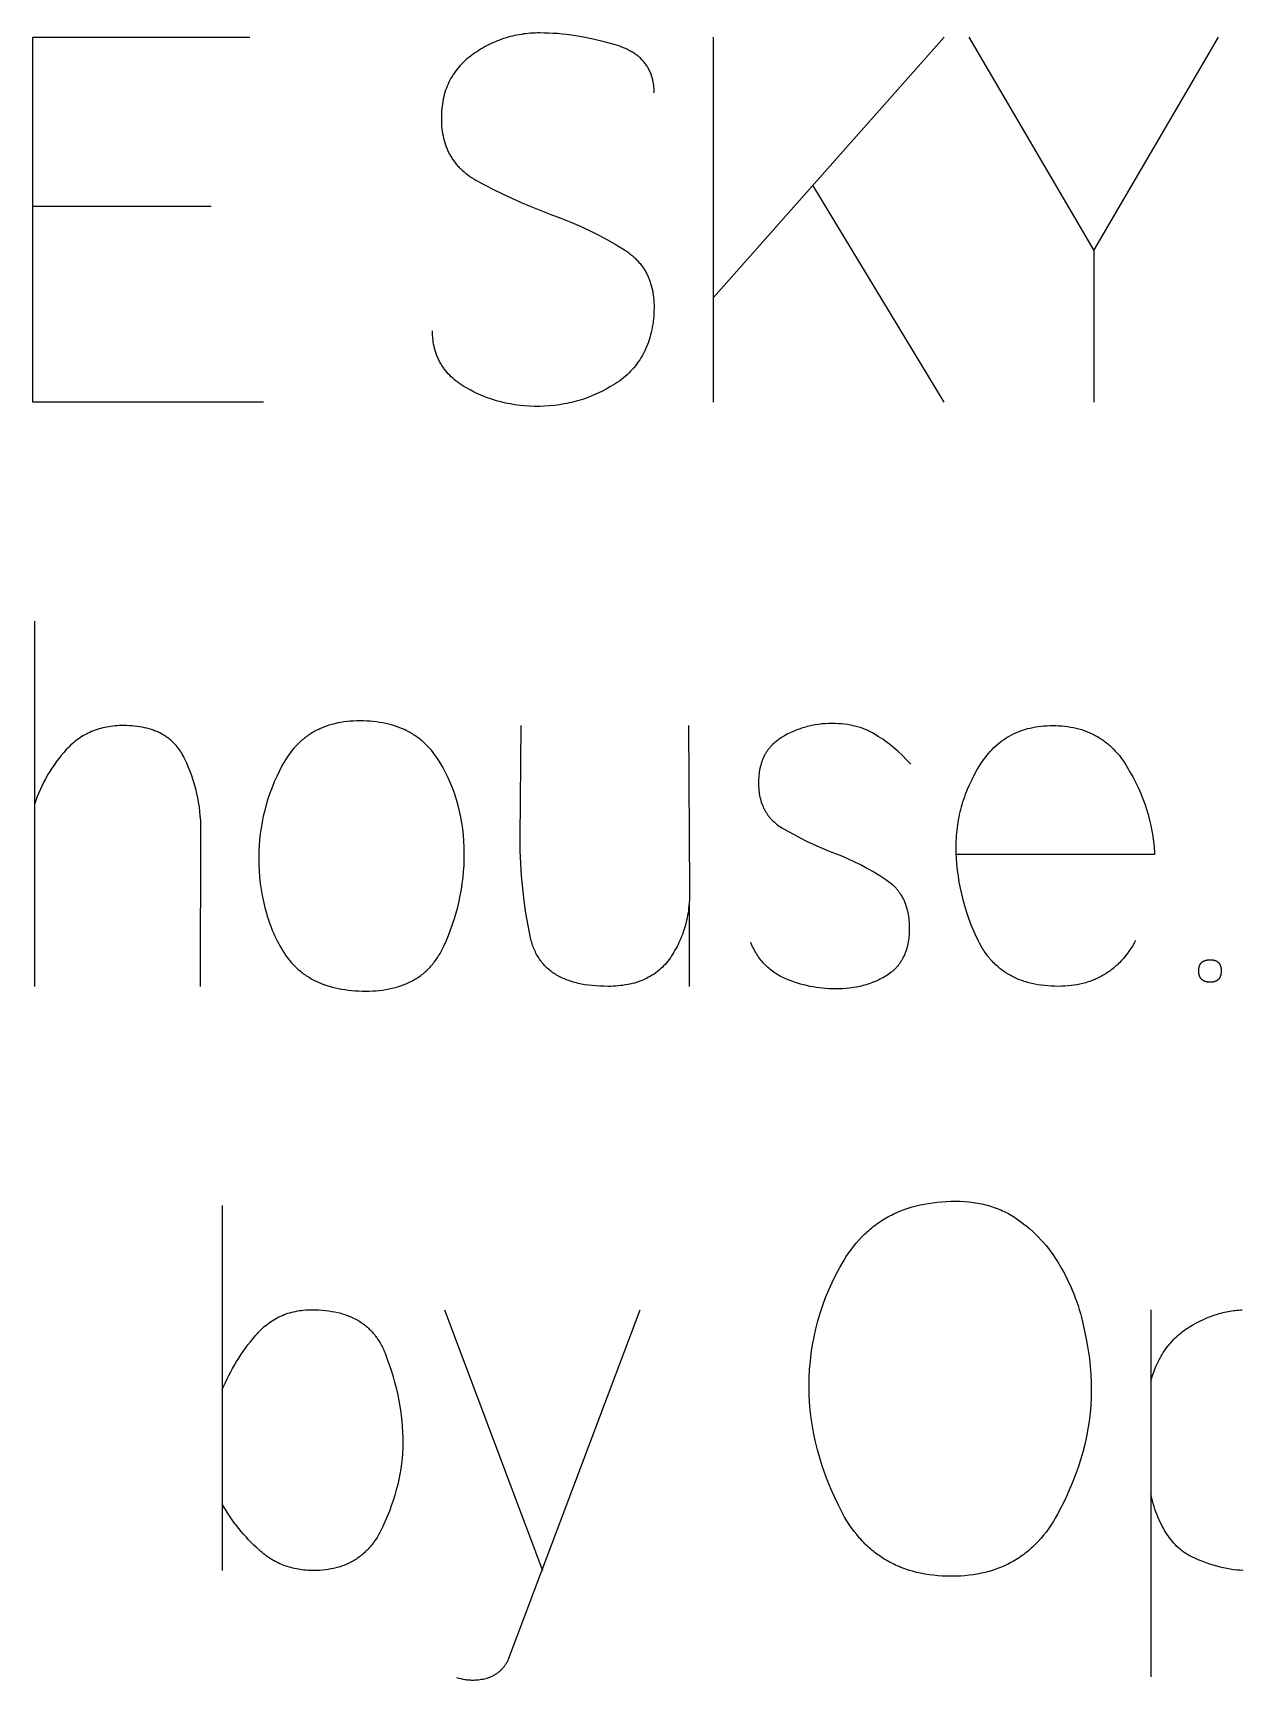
# Model space of a CAD drawing. Header units: millimetres. Extents: x -1220 to 1220, y -1930 to 4220.
# Drawn here: x -447.4 to -202.3, y 3886 to 4219.9 of the extents above; entities that cross this region are included whole.
import ezdxf

# ---------------------------------------------------------------- set-up
doc = ezdxf.new("R2010")
doc.units = ezdxf.units.MM
doc.layers.add('TC', color=220, linetype='CONTINUOUS', true_color=0xff00bb)

msp = doc.modelspace()

# ---------------------------------------------------------------- linework, layer by layer
at = {"layer": 'TC'}
for points in [[(-321.48, 4207.73), (-321.48, 4208.19), (-321.49, 4208.42), (-321.51, 4208.64), (-321.53, 4208.87), (-321.55, 4209.09), (-321.57, 4209.31), (-321.6, 4209.52), (-321.64, 4209.73), (-321.68, 4209.94), (-321.72, 4210.15), (-321.76, 4210.36), (-321.81, 4210.56), (-321.87, 4210.76), (-321.92, 4210.96), (-321.99, 4211.15), (-322.05, 4211.35), (-322.12, 4211.54), (-322.19, 4211.73), (-322.27, 4211.91), (-322.35, 4212.09), (-322.44, 4212.27), (-322.53, 4212.45), (-322.62, 4212.63), (-322.72, 4212.8), (-322.82, 4212.97), (-322.93, 4213.14), (-323.03, 4213.3), (-323.15, 4213.46), (-323.27, 4213.62), (-323.39, 4213.78), (-323.51, 4213.94), (-323.64, 4214.09), (-323.77, 4214.24), (-323.91, 4214.39), (-324.05, 4214.53), (-324.2, 4214.67), (-324.35, 4214.81), (-324.5, 4214.95), (-324.66, 4215.08), (-324.82, 4215.22), (-324.98, 4215.35), (-325.15, 4215.47), (-325.32, 4215.6), (-325.5, 4215.72), (-325.68, 4215.84), (-325.87, 4215.96), (-326.06, 4216.07), (-326.25, 4216.18), (-326.45, 4216.29), (-326.65, 4216.4), (-326.85, 4216.5), (-327.27, 4216.7), (-327.71, 4216.89), (-328.16, 4217.08), (-328.63, 4217.25), (-329.12, 4217.41), (-329.62, 4217.56), (-331.61, 4218.1), (-333.57, 4218.57), (-335.49, 4218.97), (-337.39, 4219.3), (-338.32, 4219.44), (-339.25, 4219.56), (-340.16, 4219.66), (-341.07, 4219.74), (-341.97, 4219.8), (-342.87, 4219.85), (-343.75, 4219.87), (-344.63, 4219.88), (-345.11, 4219.88), (-345.59, 4219.86), (-346.06, 4219.84), (-346.53, 4219.81), (-347, 4219.77), (-347.47, 4219.72), (-347.93, 4219.67), (-348.39, 4219.6), (-348.84, 4219.52), (-349.3, 4219.44), (-349.75, 4219.35), (-350.19, 4219.24), (-350.64, 4219.13), (-351.08, 4219.01), (-351.51, 4218.88), (-351.95, 4218.75), (-352.38, 4218.6), (-352.81, 4218.44), (-353.23, 4218.28), (-353.66, 4218.11), (-354.07, 4217.92), (-354.49, 4217.73), (-354.9, 4217.53), (-355.31, 4217.33), (-355.72, 4217.11), (-356.12, 4216.88), (-356.52, 4216.65), (-356.92, 4216.4), (-357.31, 4216.15), (-357.7, 4215.89), (-358.09, 4215.62), (-358.48, 4215.34), (-358.85, 4215.06), (-359.22, 4214.77), (-359.57, 4214.47), (-359.91, 4214.17), (-360.24, 4213.85), (-360.56, 4213.53), (-360.87, 4213.21), (-361.16, 4212.87), (-361.44, 4212.53), (-361.71, 4212.18), (-361.97, 4211.82), (-362.21, 4211.46), (-362.45, 4211.08), (-362.67, 4210.7), (-362.88, 4210.32), (-363.08, 4209.92), (-363.26, 4209.52), (-363.43, 4209.1), (-363.6, 4208.69), (-363.75, 4208.26), (-363.88, 4207.82), (-364.01, 4207.38), (-364.12, 4206.93), (-364.22, 4206.48), (-364.31, 4206.01), (-364.39, 4205.54), (-364.46, 4205.06), (-364.51, 4204.57), (-364.55, 4204.08), (-364.58, 4203.57), (-364.6, 4203.06), (-364.61, 4202.55), (-364.6, 4202.01), (-364.58, 4201.49), (-364.55, 4200.98), (-364.5, 4200.48), (-364.44, 4199.98), (-364.36, 4199.5), (-364.27, 4199.02), (-364.17, 4198.55), (-364.06, 4198.1), (-363.93, 4197.65), (-363.78, 4197.21), (-363.63, 4196.78), (-363.54, 4196.57), (-363.46, 4196.36), (-363.37, 4196.15), (-363.27, 4195.94), (-363.18, 4195.74), (-363.08, 4195.54), (-362.97, 4195.34), (-362.86, 4195.15), (-362.75, 4194.95), (-362.64, 4194.76), (-362.52, 4194.57), (-362.4, 4194.38), (-362.28, 4194.2), (-362.15, 4194.02), (-362.02, 4193.84), (-361.88, 4193.66), (-361.74, 4193.48), (-361.6, 4193.31), (-361.46, 4193.14), (-361.31, 4192.97), (-361.16, 4192.8), (-361, 4192.64), (-360.85, 4192.48), (-360.68, 4192.32), (-360.35, 4192.01), (-360, 4191.7), (-359.64, 4191.41), (-359.27, 4191.12), (-358.88, 4190.85), (-358.48, 4190.58), (-358.06, 4190.32), (-357.63, 4190.07), (-355.87, 4189.11), (-354.06, 4188.17), (-352.22, 4187.26), (-350.34, 4186.37), (-348.41, 4185.51), (-346.45, 4184.68), (-344.45, 4183.87), (-342.41, 4183.09), (-340.37, 4182.33), (-338.38, 4181.53), (-336.45, 4180.7), (-334.56, 4179.82), (-332.72, 4178.9), (-330.93, 4177.94), (-329.19, 4176.94), (-327.5, 4175.91), (-327.09, 4175.64), (-326.7, 4175.36), (-326.32, 4175.07), (-326.13, 4174.92), (-325.95, 4174.77), (-325.78, 4174.62), (-325.6, 4174.46), (-325.43, 4174.31), (-325.27, 4174.15), (-325.1, 4173.98), (-324.94, 4173.82), (-324.79, 4173.65), (-324.63, 4173.48), (-324.49, 4173.31), (-324.34, 4173.13), (-324.2, 4172.96), (-324.06, 4172.78), (-323.93, 4172.6), (-323.8, 4172.41), (-323.67, 4172.22), (-323.55, 4172.04), (-323.43, 4171.84), (-323.31, 4171.65), (-323.2, 4171.45), (-323.09, 4171.25), (-322.99, 4171.05), (-322.88, 4170.85), (-322.79, 4170.64), (-322.69, 4170.43), (-322.6, 4170.22), (-322.51, 4170.01), (-322.43, 4169.79), (-322.35, 4169.58), (-322.28, 4169.36), (-322.2, 4169.13), (-322.13, 4168.91), (-322.07, 4168.68), (-321.95, 4168.22), (-321.84, 4167.74), (-321.75, 4167.26), (-321.67, 4166.77), (-321.61, 4166.27), (-321.57, 4165.75), (-321.53, 4165.23), (-321.51, 4164.7), (-321.51, 4164.16), (-321.52, 4163.61), (-321.54, 4163.05), (-321.58, 4162.48), (-321.63, 4161.91), (-321.7, 4161.35), (-321.78, 4160.8), (-321.87, 4160.25), (-321.97, 4159.72), (-322.08, 4159.19), (-322.21, 4158.68), (-322.35, 4158.17), (-322.5, 4157.67), (-322.66, 4157.19), (-322.84, 4156.71), (-323.03, 4156.24), (-323.23, 4155.77), (-323.44, 4155.32), (-323.67, 4154.88), (-323.91, 4154.45), (-324.16, 4154.02), (-324.42, 4153.6), (-324.7, 4153.2), (-324.99, 4152.8), (-325.29, 4152.41), (-325.6, 4152.03), (-325.92, 4151.66), (-326.26, 4151.3), (-326.61, 4150.95), (-326.97, 4150.61), (-327.35, 4150.27), (-327.73, 4149.95), (-328.13, 4149.63), (-328.54, 4149.32), (-328.97, 4149.03), (-329.41, 4148.74), (-330.3, 4148.2), (-331.19, 4147.69), (-332.1, 4147.22), (-333.02, 4146.79), (-333.95, 4146.39), (-334.88, 4146.02), (-335.83, 4145.68), (-336.3, 4145.53), (-336.78, 4145.38), (-337.26, 4145.24), (-337.74, 4145.11), (-338.23, 4144.99), (-338.71, 4144.88), (-339.2, 4144.78), (-339.69, 4144.68), (-340.68, 4144.51), (-341.68, 4144.38), (-342.69, 4144.29), (-343.71, 4144.22), (-344.73, 4144.19), (-345.75, 4144.19), (-346.75, 4144.23), (-347.74, 4144.29), (-348.72, 4144.39), (-349.69, 4144.52), (-350.65, 4144.68), (-351.59, 4144.87), (-352.53, 4145.09), (-353.46, 4145.34), (-354.37, 4145.63), (-355.28, 4145.94), (-356.17, 4146.29), (-357.05, 4146.67), (-357.93, 4147.08), (-358.79, 4147.52), (-359.64, 4148), (-360.06, 4148.25), (-360.46, 4148.5), (-360.85, 4148.76), (-361.23, 4149.03), (-361.59, 4149.31), (-361.94, 4149.59), (-362.28, 4149.89), (-362.6, 4150.18), (-362.91, 4150.49), (-363.21, 4150.8), (-363.49, 4151.12), (-363.76, 4151.45), (-363.89, 4151.62), (-364.02, 4151.79), (-364.14, 4151.96), (-364.26, 4152.13), (-364.38, 4152.3), (-364.5, 4152.48), (-364.61, 4152.65), (-364.71, 4152.83), (-364.82, 4153.01), (-364.92, 4153.2), (-365.02, 4153.38), (-365.11, 4153.57), (-365.2, 4153.76), (-365.29, 4153.95), (-365.37, 4154.14), (-365.45, 4154.33), (-365.53, 4154.53), (-365.61, 4154.72), (-365.68, 4154.92), (-365.74, 4155.12), (-365.87, 4155.53), (-365.98, 4155.95), (-366.08, 4156.37), (-366.17, 4156.8), (-366.24, 4157.23), (-366.3, 4157.67), (-366.35, 4158.13), (-366.38, 4158.58), (-366.4, 4159.05), (-366.41, 4159.52)], [(-400.66, 4145.04), (-447.38, 4145.04), (-447.38, 4219.04), (-403.41, 4219.04)], [(-309.43, 4166.29), (-262.7, 4219.04)], [(-309.43, 4145.04), (-309.43, 4219.04)], [(-257.73, 4219.04), (-232.36, 4175.8), (-207.09, 4219.04)], [(-262.7, 4145.04), (-289.34, 4189.01)], [(-411.23, 4184.68), (-447.38, 4184.68)], [(-232.36, 4175.8), (-232.36, 4145.04)], [(-447.07, 4100.64), (-447.07, 4026.64)], [(-269.47, 4071.67), (-270.32, 4072.57), (-271.18, 4073.43), (-272.05, 4074.24), (-272.49, 4074.63), (-272.93, 4075), (-273.37, 4075.37), (-273.82, 4075.72), (-274.27, 4076.06), (-274.72, 4076.39), (-275.17, 4076.71), (-275.63, 4077.01), (-276.09, 4077.31), (-277, 4077.87), (-277.24, 4078.01), (-277.47, 4078.14), (-277.71, 4078.26), (-277.96, 4078.38), (-278.2, 4078.5), (-278.45, 4078.61), (-278.7, 4078.72), (-278.96, 4078.82), (-279.22, 4078.92), (-279.48, 4079.01), (-279.75, 4079.1), (-280.02, 4079.18), (-280.29, 4079.26), (-280.57, 4079.34), (-280.84, 4079.41), (-281.13, 4079.47), (-281.7, 4079.59), (-282.29, 4079.69), (-282.89, 4079.77), (-283.51, 4079.84), (-284.13, 4079.88), (-284.77, 4079.91), (-285.43, 4079.92), (-286.12, 4079.91), (-286.81, 4079.87), (-287.5, 4079.82), (-288.17, 4079.74), (-288.84, 4079.64), (-289.5, 4079.52), (-289.82, 4079.45), (-290.15, 4079.37), (-290.47, 4079.29), (-290.79, 4079.2), (-291.11, 4079.11), (-291.43, 4079.01), (-291.75, 4078.91), (-292.06, 4078.8), (-292.37, 4078.69), (-292.68, 4078.57), (-292.99, 4078.44), (-293.3, 4078.31), (-293.6, 4078.17), (-293.9, 4078.03), (-294.5, 4077.73), (-295.1, 4077.41), (-295.68, 4077.06), (-295.97, 4076.88), (-296.25, 4076.69), (-296.51, 4076.5), (-296.77, 4076.29), (-297.02, 4076.09), (-297.26, 4075.87), (-297.49, 4075.65), (-297.61, 4075.53), (-297.72, 4075.42), (-297.83, 4075.3), (-297.93, 4075.18), (-298.03, 4075.06), (-298.14, 4074.94), (-298.23, 4074.81), (-298.33, 4074.69), (-298.42, 4074.56), (-298.52, 4074.43), (-298.61, 4074.3), (-298.69, 4074.17), (-298.78, 4074.03), (-298.86, 4073.9), (-298.94, 4073.76), (-299.02, 4073.62), (-299.1, 4073.48), (-299.17, 4073.34), (-299.31, 4073.05), (-299.44, 4072.75), (-299.57, 4072.44), (-299.68, 4072.13), (-299.78, 4071.81), (-299.88, 4071.49), (-299.97, 4071.16), (-300.04, 4070.82), (-300.11, 4070.47), (-300.17, 4070.12), (-300.22, 4069.76), (-300.26, 4069.4), (-300.29, 4069.02), (-300.32, 4068.64), (-300.33, 4068.26), (-300.33, 4067.87), (-300.33, 4067.48), (-300.32, 4067.1), (-300.29, 4066.73), (-300.26, 4066.36), (-300.22, 4066), (-300.17, 4065.65), (-300.11, 4065.3), (-300.04, 4064.96), (-299.96, 4064.62), (-299.87, 4064.3), (-299.77, 4063.98), (-299.66, 4063.66), (-299.55, 4063.36), (-299.42, 4063.06), (-299.29, 4062.76), (-299.22, 4062.62), (-299.14, 4062.47), (-299.07, 4062.33), (-298.99, 4062.19), (-298.91, 4062.06), (-298.83, 4061.92), (-298.74, 4061.78), (-298.66, 4061.65), (-298.57, 4061.52), (-298.48, 4061.39), (-298.38, 4061.26), (-298.29, 4061.14), (-298.19, 4061.01), (-298.09, 4060.89), (-297.98, 4060.77), (-297.88, 4060.65), (-297.77, 4060.53), (-297.66, 4060.41), (-297.43, 4060.18), (-297.19, 4059.96), (-296.95, 4059.75), (-296.69, 4059.54), (-296.43, 4059.34), (-296.15, 4059.14), (-295.87, 4058.96), (-295.58, 4058.77), (-294.37, 4058.07), (-293.14, 4057.39), (-291.88, 4056.72), (-290.58, 4056.08), (-289.26, 4055.45), (-287.91, 4054.85), (-286.52, 4054.26), (-285.11, 4053.7), (-283.67, 4053.13), (-282.27, 4052.53), (-280.9, 4051.9), (-279.56, 4051.24), (-278.26, 4050.55), (-276.98, 4049.83), (-275.75, 4049.09), (-274.54, 4048.31), (-274.25, 4048.11), (-273.96, 4047.91), (-273.69, 4047.7), (-273.42, 4047.48), (-273.17, 4047.26), (-272.92, 4047.02), (-272.8, 4046.91), (-272.69, 4046.79), (-272.57, 4046.66), (-272.46, 4046.54), (-272.35, 4046.41), (-272.24, 4046.28), (-272.13, 4046.15), (-272.03, 4046.02), (-271.93, 4045.89), (-271.83, 4045.75), (-271.73, 4045.61), (-271.64, 4045.47), (-271.55, 4045.33), (-271.46, 4045.19), (-271.29, 4044.9), (-271.13, 4044.6), (-270.97, 4044.29), (-270.83, 4043.98), (-270.69, 4043.66), (-270.57, 4043.33), (-270.45, 4042.99), (-270.34, 4042.65), (-270.25, 4042.29), (-270.16, 4041.94), (-270.08, 4041.57), (-270.01, 4041.2), (-269.95, 4040.81), (-269.9, 4040.43), (-269.86, 4040.03), (-269.82, 4039.63), (-269.8, 4039.22), (-269.79, 4038.8), (-269.78, 4038.37), (-269.79, 4037.96), (-269.8, 4037.55), (-269.82, 4037.16), (-269.85, 4036.77), (-269.89, 4036.38), (-269.94, 4036.01), (-270, 4035.64), (-270.07, 4035.28), (-270.14, 4034.93), (-270.23, 4034.58), (-270.32, 4034.24), (-270.42, 4033.91), (-270.53, 4033.59), (-270.65, 4033.27), (-270.78, 4032.96), (-270.92, 4032.66), (-271.07, 4032.37), (-271.22, 4032.08), (-271.3, 4031.94), (-271.39, 4031.8), (-271.47, 4031.67), (-271.56, 4031.53), (-271.65, 4031.4), (-271.74, 4031.27), (-271.83, 4031.14), (-271.93, 4031.01), (-272.03, 4030.89), (-272.13, 4030.76), (-272.23, 4030.64), (-272.34, 4030.52), (-272.45, 4030.4), (-272.56, 4030.29), (-272.67, 4030.17), (-272.78, 4030.06), (-272.9, 4029.95), (-273.02, 4029.84), (-273.14, 4029.73), (-273.26, 4029.63), (-273.39, 4029.53), (-273.52, 4029.43), (-273.78, 4029.23), (-274.05, 4029.04), (-274.33, 4028.86), (-274.61, 4028.69), (-274.89, 4028.52), (-275.17, 4028.37), (-275.46, 4028.21), (-275.75, 4028.07), (-276.05, 4027.92), (-276.35, 4027.79), (-276.65, 4027.65), (-276.95, 4027.53), (-277.26, 4027.41), (-277.57, 4027.29), (-277.88, 4027.18), (-278.2, 4027.08), (-278.52, 4026.98), (-278.84, 4026.88), (-279.16, 4026.8), (-279.49, 4026.71), (-279.82, 4026.63), (-280.5, 4026.49), (-281.18, 4026.38), (-281.88, 4026.28), (-282.59, 4026.21), (-283.31, 4026.15), (-284.05, 4026.12), (-284.79, 4026.11), (-285.44, 4026.12), (-286.09, 4026.14), (-286.73, 4026.18), (-287.37, 4026.24), (-288.01, 4026.31), (-288.65, 4026.41), (-289.29, 4026.51), (-289.92, 4026.64), (-290.55, 4026.78), (-291.19, 4026.93), (-291.82, 4027.11), (-292.44, 4027.3), (-293.07, 4027.5), (-293.7, 4027.73), (-294.32, 4027.97), (-294.94, 4028.22), (-295.25, 4028.36), (-295.55, 4028.51), (-295.85, 4028.66), (-296.14, 4028.82), (-296.42, 4028.99), (-296.7, 4029.16), (-296.97, 4029.34), (-297.24, 4029.52), (-297.5, 4029.71), (-297.76, 4029.9), (-298.01, 4030.1), (-298.25, 4030.3), (-298.49, 4030.51), (-298.72, 4030.73), (-298.95, 4030.95), (-299.17, 4031.18), (-299.39, 4031.42), (-299.6, 4031.66), (-299.8, 4031.9), (-300, 4032.15), (-300.19, 4032.41), (-300.38, 4032.67), (-300.56, 4032.94), (-300.73, 4033.22), (-300.9, 4033.5), (-301.06, 4033.78), (-301.22, 4034.08), (-301.37, 4034.37), (-301.52, 4034.68), (-301.66, 4034.99), (-301.79, 4035.3), (-301.92, 4035.62)], [(-413.45, 4026.64), (-413.34, 4058.35), (-413.36, 4059.3), (-413.39, 4060.24), (-413.46, 4061.18), (-413.55, 4062.1), (-413.66, 4063.03), (-413.8, 4063.94), (-413.97, 4064.85), (-414.16, 4065.75), (-414.38, 4066.65), (-414.62, 4067.54), (-414.89, 4068.42), (-415.19, 4069.29), (-415.51, 4070.16), (-415.85, 4071.02), (-416.22, 4071.88), (-416.72, 4072.94), (-416.82, 4073.14), (-416.93, 4073.35), (-417.04, 4073.55), (-417.15, 4073.74), (-417.27, 4073.94), (-417.39, 4074.13), (-417.51, 4074.31), (-417.63, 4074.5), (-417.76, 4074.68), (-417.89, 4074.85), (-418.02, 4075.03), (-418.16, 4075.2), (-418.3, 4075.36), (-418.44, 4075.53), (-418.58, 4075.69), (-418.73, 4075.85), (-418.88, 4076), (-419.03, 4076.15), (-419.19, 4076.3), (-419.35, 4076.44), (-419.51, 4076.58), (-419.68, 4076.72), (-419.85, 4076.85), (-420.02, 4076.98), (-420.19, 4077.11), (-420.37, 4077.23), (-420.55, 4077.35), (-420.73, 4077.47), (-420.92, 4077.58), (-421.11, 4077.7), (-421.3, 4077.8), (-421.49, 4077.91), (-421.69, 4078.01), (-421.89, 4078.1), (-422.09, 4078.2), (-422.3, 4078.29), (-422.51, 4078.38), (-422.72, 4078.46), (-422.94, 4078.54), (-423.16, 4078.62), (-423.38, 4078.69), (-423.83, 4078.83), (-424.29, 4078.96), (-424.77, 4079.07), (-425.25, 4079.17), (-425.75, 4079.26), (-426.26, 4079.33), (-426.78, 4079.39), (-427.32, 4079.43), (-427.86, 4079.47), (-428.42, 4079.49), (-428.99, 4079.49), (-429.43, 4079.49), (-429.88, 4079.48), (-430.31, 4079.45), (-430.74, 4079.42), (-431.17, 4079.38), (-431.59, 4079.32), (-432, 4079.26), (-432.41, 4079.19), (-432.81, 4079.11), (-433.21, 4079.02), (-433.61, 4078.92), (-433.99, 4078.81), (-434.38, 4078.69), (-434.75, 4078.56), (-435.12, 4078.43), (-435.49, 4078.28), (-435.85, 4078.12), (-436.21, 4077.96), (-436.56, 4077.78), (-436.9, 4077.59), (-437.24, 4077.4), (-437.57, 4077.2), (-437.9, 4076.98), (-438.22, 4076.76), (-438.54, 4076.53), (-438.86, 4076.28), (-439.16, 4076.03), (-439.46, 4075.77), (-439.76, 4075.5), (-440.05, 4075.22), (-440.34, 4074.93), (-440.62, 4074.63), (-441.15, 4074.03), (-441.67, 4073.42), (-442.16, 4072.79), (-442.65, 4072.15), (-443.11, 4071.5), (-443.56, 4070.84), (-443.98, 4070.17), (-444.4, 4069.48), (-444.79, 4068.78), (-445.17, 4068.07), (-445.53, 4067.34), (-445.87, 4066.6), (-446.19, 4065.85), (-446.5, 4065.09), (-446.79, 4064.32), (-447.07, 4063.53)], [(-314.5, 4079.49), (-314.29, 4046.3), (-314.29, 4045.32), (-314.33, 4044.35), (-314.39, 4043.4), (-314.44, 4042.93), (-314.49, 4042.46), (-314.55, 4042), (-314.62, 4041.54), (-314.7, 4041.09), (-314.79, 4040.64), (-314.88, 4040.19), (-314.98, 4039.75), (-315.09, 4039.31), (-315.21, 4038.87), (-315.34, 4038.44), (-315.47, 4038.02), (-315.62, 4037.59), (-315.77, 4037.17), (-315.92, 4036.76), (-316.09, 4036.35), (-316.27, 4035.94), (-316.45, 4035.54), (-316.64, 4035.14), (-316.84, 4034.74), (-317.04, 4034.35), (-317.26, 4033.96), (-317.48, 4033.58), (-317.71, 4033.2), (-317.95, 4032.82), (-318.2, 4032.45), (-318.46, 4032.09), (-318.72, 4031.75), (-318.99, 4031.41), (-319.28, 4031.09), (-319.57, 4030.78), (-319.87, 4030.48), (-320.18, 4030.19), (-320.5, 4029.91), (-320.83, 4029.64), (-321.16, 4029.39), (-321.51, 4029.14), (-321.87, 4028.91), (-322.23, 4028.69), (-322.6, 4028.48), (-322.99, 4028.28), (-323.38, 4028.09), (-323.78, 4027.91), (-324.19, 4027.75), (-324.61, 4027.6), (-325.04, 4027.45), (-325.48, 4027.32), (-325.92, 4027.2), (-326.38, 4027.1), (-326.84, 4027), (-327.32, 4026.92), (-327.8, 4026.84), (-328.29, 4026.78), (-328.79, 4026.73), (-329.3, 4026.69), (-329.82, 4026.66), (-330.35, 4026.64), (-330.89, 4026.64), (-331.71, 4026.65), (-332.52, 4026.68), (-333.3, 4026.72), (-334.07, 4026.79), (-334.81, 4026.88), (-335.53, 4026.98), (-336.22, 4027.11), (-336.9, 4027.25), (-337.23, 4027.33), (-337.55, 4027.41), (-337.87, 4027.5), (-338.18, 4027.6), (-338.49, 4027.7), (-338.79, 4027.8), (-339.09, 4027.91), (-339.38, 4028.02), (-339.66, 4028.14), (-339.94, 4028.26), (-340.22, 4028.39), (-340.49, 4028.52), (-340.75, 4028.66), (-341.01, 4028.8), (-341.26, 4028.94), (-341.51, 4029.09), (-341.75, 4029.25), (-341.99, 4029.41), (-342.22, 4029.58), (-342.44, 4029.75), (-342.66, 4029.92), (-342.88, 4030.1), (-343.09, 4030.29), (-343.29, 4030.48), (-343.49, 4030.67), (-343.68, 4030.87), (-343.87, 4031.08), (-344.05, 4031.28), (-344.23, 4031.5), (-344.4, 4031.72), (-344.56, 4031.94), (-344.72, 4032.17), (-344.87, 4032.4), (-345.02, 4032.64), (-345.17, 4032.88), (-345.3, 4033.13), (-345.44, 4033.38), (-345.56, 4033.64), (-345.69, 4033.9), (-345.8, 4034.16), (-345.91, 4034.44), (-346.02, 4034.71), (-346.12, 4034.99), (-346.21, 4035.28), (-346.3, 4035.57), (-346.38, 4035.86), (-346.46, 4036.16), (-346.53, 4036.47), (-347.03, 4038.96), (-347.46, 4041.46), (-347.82, 4043.97), (-348.12, 4046.48), (-348.35, 4049.01), (-348.51, 4051.55), (-348.61, 4054.1), (-348.65, 4056.66), (-348.43, 4079.49)], [(-223.9, 4035.94), (-224.22, 4035.37), (-224.56, 4034.81), (-224.9, 4034.28), (-225.26, 4033.76), (-225.62, 4033.26), (-226, 4032.78), (-226.39, 4032.31), (-226.78, 4031.87), (-227.19, 4031.44), (-227.4, 4031.24), (-227.61, 4031.03), (-227.82, 4030.84), (-228.04, 4030.64), (-228.26, 4030.45), (-228.48, 4030.27), (-228.71, 4030.09), (-228.93, 4029.92), (-229.16, 4029.75), (-229.39, 4029.58), (-229.63, 4029.42), (-229.87, 4029.26), (-230.11, 4029.11), (-230.35, 4028.96), (-230.6, 4028.82), (-230.85, 4028.68), (-231.1, 4028.55), (-231.35, 4028.42), (-231.61, 4028.29), (-231.87, 4028.17), (-232.13, 4028.06), (-232.39, 4027.95), (-232.66, 4027.84), (-232.93, 4027.74), (-233.2, 4027.64), (-233.48, 4027.55), (-233.76, 4027.46), (-234.04, 4027.37), (-234.61, 4027.22), (-235.19, 4027.08), (-235.78, 4026.96), (-236.38, 4026.86), (-236.99, 4026.78), (-237.61, 4026.72), (-238.25, 4026.67), (-238.89, 4026.65), (-239.55, 4026.64), (-240.27, 4026.65), (-240.99, 4026.67), (-241.69, 4026.72), (-242.37, 4026.78), (-243.04, 4026.86), (-243.7, 4026.96), (-244.34, 4027.08), (-244.97, 4027.22), (-245.58, 4027.37), (-246.18, 4027.55), (-246.47, 4027.64), (-246.77, 4027.74), (-247.05, 4027.84), (-247.34, 4027.95), (-247.62, 4028.06), (-247.9, 4028.17), (-248.17, 4028.29), (-248.44, 4028.42), (-248.71, 4028.55), (-248.97, 4028.68), (-249.23, 4028.82), (-249.49, 4028.96), (-249.74, 4029.11), (-249.99, 4029.26), (-250.23, 4029.42), (-250.47, 4029.58), (-250.71, 4029.75), (-250.95, 4029.92), (-251.18, 4030.09), (-251.41, 4030.27), (-251.63, 4030.45), (-251.85, 4030.64), (-252.07, 4030.84), (-252.29, 4031.03), (-252.5, 4031.24), (-252.7, 4031.44), (-252.91, 4031.65), (-253.11, 4031.87), (-253.3, 4032.09), (-253.5, 4032.31), (-253.68, 4032.54), (-253.87, 4032.78), (-254.05, 4033.02), (-254.23, 4033.26), (-254.41, 4033.51), (-254.58, 4033.76), (-254.75, 4034.02), (-254.91, 4034.28), (-255.23, 4034.81), (-255.54, 4035.37), (-255.83, 4035.94), (-256.37, 4037.1), (-256.87, 4038.27), (-257.34, 4039.45), (-257.77, 4040.62), (-258.17, 4041.81), (-258.53, 4042.99), (-258.86, 4044.18), (-259.16, 4045.37), (-259.42, 4046.57), (-259.64, 4047.77), (-259.83, 4048.98), (-259.99, 4050.19), (-260.11, 4051.41), (-260.2, 4052.62), (-260.25, 4053.85), (-260.27, 4055.07), (-260.26, 4055.62), (-260.25, 4056.15), (-260.23, 4056.69), (-260.19, 4057.23), (-260.15, 4057.76), (-260.1, 4058.3), (-260.04, 4058.83), (-259.96, 4059.36), (-259.88, 4059.88), (-259.79, 4060.41), (-259.69, 4060.93), (-259.58, 4061.46), (-259.47, 4061.98), (-259.34, 4062.5), (-259.2, 4063.02), (-259.05, 4063.53), (-258.9, 4064.05), (-258.73, 4064.56), (-258.55, 4065.07), (-258.37, 4065.58), (-257.97, 4066.59), (-257.53, 4067.6), (-257.06, 4068.6), (-256.55, 4069.6), (-255.99, 4070.58), (-255.41, 4071.57), (-255.09, 4072.05), (-254.77, 4072.53), (-254.43, 4072.98), (-254.09, 4073.42), (-253.74, 4073.85), (-253.37, 4074.26), (-253, 4074.65), (-252.62, 4075.03), (-252.23, 4075.4), (-251.84, 4075.75), (-251.43, 4076.08), (-251.01, 4076.4), (-250.58, 4076.7), (-250.15, 4076.99), (-249.7, 4077.26), (-249.25, 4077.51), (-248.78, 4077.75), (-248.31, 4077.98), (-247.83, 4078.19), (-247.34, 4078.38), (-246.84, 4078.56), (-246.33, 4078.72), (-245.81, 4078.87), (-245.28, 4079), (-244.74, 4079.11), (-244.19, 4079.22), (-243.63, 4079.3), (-243.07, 4079.37), (-242.49, 4079.42), (-241.91, 4079.46), (-241.31, 4079.49), (-240.71, 4079.49), (-240.08, 4079.49), (-239.46, 4079.46), (-238.85, 4079.42), (-238.25, 4079.36), (-237.67, 4079.29), (-237.09, 4079.2), (-236.52, 4079.09), (-235.96, 4078.97), (-235.41, 4078.83), (-234.87, 4078.67), (-234.35, 4078.49), (-233.83, 4078.3), (-233.32, 4078.1), (-233.07, 4077.99), (-232.82, 4077.88), (-232.58, 4077.76), (-232.33, 4077.64), (-232.09, 4077.51), (-231.86, 4077.38), (-231.62, 4077.25), (-231.39, 4077.11), (-231.16, 4076.96), (-230.93, 4076.82), (-230.71, 4076.67), (-230.49, 4076.51), (-230.27, 4076.35), (-230.05, 4076.19), (-229.83, 4076.02), (-229.62, 4075.85), (-229.41, 4075.68), (-229.21, 4075.5), (-228.8, 4075.13), (-228.4, 4074.74), (-228.02, 4074.33), (-227.64, 4073.91), (-227.27, 4073.47), (-226.92, 4073.02), (-226.57, 4072.55), (-226.24, 4072.06), (-225.91, 4071.56), (-225.59, 4071.04), (-224.98, 4069.99), (-224.4, 4068.94), (-223.85, 4067.88), (-223.35, 4066.82), (-222.88, 4065.76), (-222.44, 4064.68), (-222.04, 4063.61), (-221.68, 4062.53), (-221.36, 4061.44), (-221.07, 4060.35), (-220.82, 4059.25), (-220.6, 4058.15), (-220.42, 4057.05), (-220.28, 4055.94), (-220.17, 4054.82), (-220.1, 4053.7), (-220.1, 4053.38), (-260.37, 4053.38)], [(-314.39, 4043.66), (-314.39, 4026.64)], [(-409.01, 3982.24), (-409.01, 3908.24)], [(-409.01, 3944.92), (-408.7, 3945.64), (-408.37, 3946.36), (-408.03, 3947.08), (-407.67, 3947.79), (-407.3, 3948.49), (-406.92, 3949.19), (-406.52, 3949.89), (-406.1, 3950.58), (-405.67, 3951.26), (-405.23, 3951.94), (-404.77, 3952.61), (-404.29, 3953.28), (-403.8, 3953.95), (-403.3, 3954.61), (-402.78, 3955.26), (-402.24, 3955.91), (-401.96, 3956.23), (-401.68, 3956.54), (-401.39, 3956.84), (-401.09, 3957.13), (-400.79, 3957.41), (-400.49, 3957.67), (-400.18, 3957.93), (-399.86, 3958.18), (-399.54, 3958.42), (-399.22, 3958.65), (-398.89, 3958.86), (-398.56, 3959.07), (-398.22, 3959.27), (-397.87, 3959.46), (-397.52, 3959.63), (-397.17, 3959.8), (-396.81, 3959.96), (-396.44, 3960.1), (-396.08, 3960.24), (-395.7, 3960.37), (-395.32, 3960.48), (-394.94, 3960.59), (-394.55, 3960.68), (-394.16, 3960.77), (-393.76, 3960.85), (-393.35, 3960.91), (-392.94, 3960.97), (-392.53, 3961.01), (-392.11, 3961.05), (-391.69, 3961.07), (-391.26, 3961.09), (-390.83, 3961.09), (-390.11, 3961.09), (-389.42, 3961.06), (-388.74, 3961.01), (-388.07, 3960.95), (-387.42, 3960.87), (-386.79, 3960.77), (-386.17, 3960.66), (-385.57, 3960.53), (-385.28, 3960.45), (-384.99, 3960.37), (-384.7, 3960.29), (-384.42, 3960.21), (-384.14, 3960.12), (-383.87, 3960.02), (-383.59, 3959.92), (-383.33, 3959.82), (-383.07, 3959.71), (-382.81, 3959.59), (-382.55, 3959.48), (-382.3, 3959.35), (-382.05, 3959.23), (-381.81, 3959.1), (-381.57, 3958.96), (-381.34, 3958.82), (-381.11, 3958.68), (-380.88, 3958.53), (-380.66, 3958.38), (-380.44, 3958.22), (-380.22, 3958.06), (-380.01, 3957.89), (-379.8, 3957.72), (-379.6, 3957.54), (-379.4, 3957.36), (-379.21, 3957.18), (-379.02, 3956.99), (-378.83, 3956.8), (-378.65, 3956.6), (-378.47, 3956.4), (-378.29, 3956.19), (-378.12, 3955.98), (-377.95, 3955.76), (-377.79, 3955.55), (-377.63, 3955.32), (-377.47, 3955.09), (-377.32, 3954.86), (-377.18, 3954.62), (-377.03, 3954.38), (-376.89, 3954.13), (-376.76, 3953.88), (-376.63, 3953.63), (-376.5, 3953.37), (-376.37, 3953.1), (-376.25, 3952.84), (-376.14, 3952.56), (-376.03, 3952.28), (-375.5, 3950.88), (-375.1, 3949.76), (-374.73, 3948.63), (-374.39, 3947.51), (-374.08, 3946.39), (-373.79, 3945.26), (-373.53, 3944.14), (-373.3, 3943.02), (-373.1, 3941.89), (-372.92, 3940.77), (-372.77, 3939.65), (-372.65, 3938.52), (-372.55, 3937.4), (-372.49, 3936.28), (-372.44, 3935.15), (-372.43, 3934.03), (-372.45, 3933), (-372.5, 3931.96), (-372.58, 3930.92), (-372.69, 3929.88), (-372.83, 3928.83), (-373.01, 3927.77), (-373.22, 3926.72), (-373.46, 3925.65), (-373.74, 3924.59), (-374.04, 3923.52), (-374.38, 3922.44), (-374.75, 3921.37), (-375.15, 3920.28), (-375.59, 3919.2), (-376.05, 3918.11), (-376.55, 3917.01), (-376.81, 3916.47), (-377.08, 3915.95), (-377.36, 3915.44), (-377.65, 3914.95), (-377.95, 3914.48), (-378.27, 3914.03), (-378.43, 3913.81), (-378.59, 3913.59), (-378.76, 3913.38), (-378.93, 3913.17), (-379.11, 3912.97), (-379.28, 3912.77), (-379.46, 3912.57), (-379.64, 3912.38), (-379.83, 3912.2), (-380.02, 3912.02), (-380.21, 3911.84), (-380.4, 3911.66), (-380.6, 3911.5), (-380.79, 3911.33), (-381, 3911.17), (-381.2, 3911.01), (-381.41, 3910.86), (-381.62, 3910.71), (-381.83, 3910.57), (-382.05, 3910.43), (-382.27, 3910.3), (-382.49, 3910.16), (-382.72, 3910.04), (-382.95, 3909.92), (-383.18, 3909.8), (-383.41, 3909.69), (-383.65, 3909.58), (-383.89, 3909.47), (-384.13, 3909.37), (-384.38, 3909.27), (-384.62, 3909.18), (-384.88, 3909.09), (-385.13, 3909.01), (-385.39, 3908.93), (-385.65, 3908.86), (-385.91, 3908.79), (-386.18, 3908.72), (-386.44, 3908.66), (-386.99, 3908.55), (-387.55, 3908.45), (-388.12, 3908.37), (-388.7, 3908.31), (-389.29, 3908.27), (-389.89, 3908.25), (-390.51, 3908.24), (-390.91, 3908.24), (-391.31, 3908.25), (-391.7, 3908.27), (-392.09, 3908.3), (-392.48, 3908.34), (-392.86, 3908.38), (-393.24, 3908.43), (-393.61, 3908.49), (-393.98, 3908.56), (-394.35, 3908.64), (-394.72, 3908.72), (-395.08, 3908.82), (-395.43, 3908.92), (-395.79, 3909.03), (-396.14, 3909.14), (-396.48, 3909.27), (-396.82, 3909.4), (-397.16, 3909.54), (-397.5, 3909.69), (-397.83, 3909.85), (-398.15, 3910.01), (-398.48, 3910.19), (-398.79, 3910.37), (-399.11, 3910.56), (-399.42, 3910.75), (-399.73, 3910.96), (-400.04, 3911.17), (-400.34, 3911.39), (-400.63, 3911.62), (-400.93, 3911.86), (-401.22, 3912.11), (-401.5, 3912.36), (-402.06, 3912.88), (-402.61, 3913.41), (-403.15, 3913.94), (-403.68, 3914.49), (-404.19, 3915.04), (-404.69, 3915.6), (-405.18, 3916.17), (-405.65, 3916.75), (-406.11, 3917.33), (-406.57, 3917.93), (-407, 3918.53), (-407.43, 3919.14), (-407.84, 3919.76), (-408.24, 3920.38), (-408.63, 3921.02), (-409.01, 3921.66)], [(-363.97, 3961.09), (-344.1, 3908.24)], [(-361.54, 3886.57), (-361.1, 3886.44), (-360.67, 3886.33), (-360.25, 3886.24), (-359.85, 3886.17), (-359.65, 3886.14), (-359.46, 3886.11), (-359.27, 3886.09), (-359.08, 3886.07), (-358.9, 3886.06), (-358.72, 3886.05), (-358.54, 3886.04), (-358.37, 3886.04), (-358.04, 3886.04), (-357.71, 3886.05), (-357.39, 3886.07), (-357.08, 3886.1), (-356.77, 3886.14), (-356.47, 3886.19), (-356.17, 3886.24), (-355.89, 3886.3), (-355.61, 3886.37), (-355.33, 3886.45), (-355.2, 3886.49), (-355.06, 3886.54), (-354.93, 3886.58), (-354.8, 3886.63), (-354.68, 3886.68), (-354.55, 3886.73), (-354.42, 3886.79), (-354.3, 3886.85), (-354.18, 3886.91), (-354.06, 3886.97), (-353.94, 3887.03), (-353.83, 3887.09), (-353.71, 3887.16), (-353.6, 3887.23), (-353.49, 3887.3), (-353.38, 3887.37), (-353.27, 3887.45), (-353.16, 3887.53), (-353.06, 3887.61), (-352.95, 3887.69), (-352.85, 3887.77), (-352.75, 3887.86), (-352.65, 3887.95), (-352.56, 3888.04), (-352.46, 3888.13), (-352.37, 3888.22), (-352.28, 3888.32), (-352.19, 3888.42), (-352.1, 3888.52), (-352.01, 3888.62), (-351.93, 3888.72), (-351.84, 3888.83), (-351.76, 3888.94), (-351.68, 3889.05), (-351.6, 3889.16), (-351.53, 3889.27), (-351.45, 3889.39), (-351.38, 3889.51), (-351.31, 3889.63), (-351.24, 3889.75), (-351.1, 3890.01), (-350.97, 3890.27), (-324.33, 3961.09)], [(-220.84, 3961.09), (-220.84, 3886.67)], [(-220.84, 3946.61), (-220.7, 3947.08), (-220.56, 3947.53), (-220.41, 3947.98), (-220.25, 3948.42), (-220.09, 3948.86), (-219.92, 3949.28), (-219.74, 3949.7), (-219.55, 3950.11), (-219.36, 3950.52), (-219.16, 3950.91), (-218.96, 3951.3), (-218.75, 3951.68), (-218.53, 3952.05), (-218.3, 3952.41), (-218.06, 3952.77), (-217.82, 3953.11), (-217.58, 3953.45), (-217.32, 3953.78), (-217.06, 3954.11), (-216.79, 3954.42), (-216.51, 3954.73), (-216.23, 3955.03), (-215.94, 3955.33), (-215.64, 3955.61), (-215.34, 3955.89), (-215.03, 3956.16), (-214.71, 3956.42), (-214.38, 3956.67), (-214.05, 3956.92), (-213.71, 3957.15), (-213.37, 3957.38), (-213.01, 3957.61), (-212.3, 3958.03), (-211.59, 3958.42), (-210.87, 3958.79), (-210.16, 3959.13), (-209.45, 3959.45), (-208.73, 3959.73), (-208.02, 3959.99), (-207.31, 3960.22), (-206.95, 3960.33), (-206.59, 3960.43), (-206.23, 3960.52), (-205.88, 3960.6), (-205.52, 3960.68), (-205.16, 3960.75), (-204.81, 3960.82), (-204.45, 3960.88), (-204.09, 3960.93), (-203.74, 3960.97), (-203.38, 3961.01), (-203.02, 3961.04), (-202.67, 3961.06), (-202.31, 3961.08)], [(-202.13, 3908.25), (-202.77, 3908.28), (-203.42, 3908.33), (-204.08, 3908.41), (-204.75, 3908.51), (-205.42, 3908.62), (-206.09, 3908.76), (-206.78, 3908.92), (-207.47, 3909.11), (-208.16, 3909.31), (-208.87, 3909.54), (-209.58, 3909.78), (-210.3, 3910.05), (-211.02, 3910.34), (-211.75, 3910.65), (-212.49, 3910.99), (-212.67, 3911.08), (-212.85, 3911.17), (-213.03, 3911.27), (-213.21, 3911.37), (-213.39, 3911.47), (-213.56, 3911.58), (-213.74, 3911.69), (-213.91, 3911.81), (-214.08, 3911.92), (-214.25, 3912.05), (-214.42, 3912.17), (-214.58, 3912.3), (-214.75, 3912.43), (-214.91, 3912.56), (-215.23, 3912.84), (-215.54, 3913.13), (-215.84, 3913.44), (-216.14, 3913.76), (-216.43, 3914.09), (-216.72, 3914.44), (-217, 3914.8), (-217.27, 3915.17), (-217.53, 3915.56), (-217.79, 3915.96), (-218.04, 3916.37), (-218.29, 3916.8), (-218.52, 3917.24), (-218.75, 3917.69), (-218.98, 3918.16), (-219.19, 3918.64), (-219.4, 3919.13), (-219.61, 3919.64), (-219.8, 3920.16), (-219.99, 3920.69), (-220.17, 3921.24), (-220.35, 3921.8), (-220.52, 3922.38), (-220.84, 3923.57)]]:
    msp.add_lwpolyline(points, dxfattribs=at)
for points in [[(-381.1, 4080.45), (-381.77, 4080.44), (-382.44, 4080.41), (-383.09, 4080.37), (-383.73, 4080.31), (-384.36, 4080.23), (-384.97, 4080.13), (-385.58, 4080.02), (-386.17, 4079.88), (-386.75, 4079.73), (-387.32, 4079.57), (-387.87, 4079.38), (-388.15, 4079.29), (-388.42, 4079.18), (-388.69, 4079.07), (-388.95, 4078.96), (-389.21, 4078.85), (-389.47, 4078.73), (-389.73, 4078.6), (-389.98, 4078.47), (-390.23, 4078.34), (-390.48, 4078.2), (-390.73, 4078.06), (-390.97, 4077.91), (-391.21, 4077.76), (-391.44, 4077.6), (-391.68, 4077.44), (-391.91, 4077.28), (-392.13, 4077.11), (-392.36, 4076.94), (-392.58, 4076.76), (-392.8, 4076.58), (-393.01, 4076.39), (-393.22, 4076.2), (-393.43, 4076), (-393.64, 4075.8), (-393.84, 4075.6), (-394.04, 4075.39), (-394.24, 4075.18), (-394.44, 4074.96), (-394.82, 4074.51), (-395.18, 4074.05), (-395.54, 4073.57), (-395.89, 4073.07), (-396.22, 4072.55), (-396.54, 4072.01), (-396.85, 4071.46), (-397.43, 4070.33), (-397.97, 4069.2), (-398.47, 4068.06), (-398.93, 4066.92), (-399.36, 4065.77), (-399.75, 4064.62), (-400.1, 4063.46), (-400.42, 4062.29), (-400.7, 4061.12), (-400.94, 4059.94), (-401.14, 4058.75), (-401.31, 4057.56), (-401.44, 4056.37), (-401.53, 4055.17), (-401.59, 4053.96), (-401.61, 4052.75), (-401.59, 4051.41), (-401.53, 4050.09), (-401.44, 4048.8), (-401.3, 4047.52), (-401.13, 4046.27), (-400.92, 4045.03), (-400.68, 4043.82), (-400.39, 4042.63), (-400.07, 4041.45), (-399.89, 4040.88), (-399.71, 4040.3), (-399.51, 4039.73), (-399.31, 4039.17), (-399.1, 4038.61), (-398.87, 4038.06), (-398.64, 4037.51), (-398.4, 4036.97), (-398.15, 4036.43), (-397.89, 4035.9), (-397.61, 4035.38), (-397.33, 4034.85), (-397.04, 4034.34), (-396.75, 4033.83), (-396.43, 4033.32), (-396.1, 4032.84), (-395.75, 4032.37), (-395.58, 4032.14), (-395.4, 4031.92), (-395.21, 4031.7), (-395.02, 4031.48), (-394.83, 4031.27), (-394.64, 4031.06), (-394.44, 4030.85), (-394.24, 4030.65), (-394.04, 4030.46), (-393.83, 4030.26), (-393.62, 4030.08), (-393.41, 4029.89), (-393.19, 4029.71), (-392.97, 4029.53), (-392.74, 4029.36), (-392.52, 4029.19), (-392.29, 4029.03), (-392.05, 4028.87), (-391.82, 4028.71), (-391.57, 4028.56), (-391.33, 4028.41), (-391.08, 4028.26), (-390.83, 4028.12), (-390.58, 4027.98), (-390.06, 4027.72), (-389.53, 4027.47), (-388.98, 4027.24), (-388.42, 4027.03), (-387.85, 4026.83), (-387.26, 4026.65), (-386.67, 4026.48), (-386.05, 4026.33), (-385.43, 4026.19), (-384.79, 4026.08), (-384.14, 4025.97), (-383.47, 4025.88), (-382.79, 4025.81), (-382.1, 4025.76), (-381.39, 4025.72), (-380.67, 4025.69), (-379.94, 4025.69), (-379.22, 4025.69), (-378.51, 4025.72), (-377.82, 4025.76), (-377.15, 4025.83), (-376.49, 4025.9), (-375.84, 4026), (-375.21, 4026.12), (-374.59, 4026.25), (-373.99, 4026.4), (-373.4, 4026.56), (-373.11, 4026.65), (-372.83, 4026.75), (-372.55, 4026.85), (-372.27, 4026.95), (-372, 4027.06), (-371.73, 4027.17), (-371.46, 4027.28), (-371.2, 4027.41), (-370.94, 4027.53), (-370.68, 4027.66), (-370.43, 4027.79), (-370.18, 4027.93), (-369.94, 4028.07), (-369.7, 4028.22), (-369.46, 4028.37), (-369.23, 4028.53), (-369, 4028.69), (-368.77, 4028.85), (-368.55, 4029.02), (-368.33, 4029.2), (-368.12, 4029.37), (-367.91, 4029.56), (-367.7, 4029.74), (-367.5, 4029.93), (-367.29, 4030.13), (-367.1, 4030.33), (-366.91, 4030.53), (-366.72, 4030.74), (-366.53, 4030.95), (-366.35, 4031.17), (-366.17, 4031.39), (-366, 4031.62), (-365.82, 4031.85), (-365.66, 4032.08), (-365.49, 4032.32), (-365.33, 4032.57), (-365.18, 4032.81), (-365.02, 4033.07), (-364.88, 4033.32), (-364.73, 4033.58), (-364.59, 4033.85), (-364.45, 4034.12), (-364.19, 4034.67), (-363.67, 4035.8), (-363.19, 4036.93), (-362.75, 4038.07), (-362.34, 4039.22), (-361.96, 4040.38), (-361.61, 4041.54), (-361.29, 4042.72), (-361.01, 4043.89), (-360.77, 4045.08), (-360.55, 4046.28), (-360.37, 4047.48), (-360.22, 4048.68), (-360.11, 4049.9), (-360.02, 4051.12), (-359.97, 4052.36), (-359.96, 4053.59), (-359.98, 4054.86), (-360.03, 4056.1), (-360.13, 4057.34), (-360.27, 4058.56), (-360.44, 4059.76), (-360.66, 4060.95), (-360.91, 4062.13), (-361.2, 4063.29), (-361.53, 4064.44), (-361.9, 4065.58), (-362.31, 4066.7), (-362.75, 4067.81), (-363.24, 4068.9), (-363.76, 4069.98), (-364.32, 4071.04), (-364.93, 4072.09), (-365.24, 4072.61), (-365.57, 4073.11), (-365.91, 4073.59), (-366.26, 4074.05), (-366.63, 4074.5), (-367.01, 4074.93), (-367.2, 4075.14), (-367.4, 4075.35), (-367.6, 4075.55), (-367.8, 4075.75), (-368, 4075.94), (-368.21, 4076.13), (-368.43, 4076.32), (-368.64, 4076.5), (-368.86, 4076.68), (-369.08, 4076.85), (-369.3, 4077.02), (-369.53, 4077.18), (-369.76, 4077.34), (-369.99, 4077.5), (-370.23, 4077.65), (-370.47, 4077.8), (-370.71, 4077.95), (-370.95, 4078.09), (-371.2, 4078.23), (-371.45, 4078.36), (-371.71, 4078.49), (-371.96, 4078.61), (-372.49, 4078.85), (-373.02, 4079.07), (-373.57, 4079.27), (-374.13, 4079.46), (-374.71, 4079.63), (-375.29, 4079.78), (-375.89, 4079.92), (-376.5, 4080.05), (-377.12, 4080.15), (-377.75, 4080.24), (-378.4, 4080.32), (-379.05, 4080.37), (-379.72, 4080.41), (-380.41, 4080.44)], [(-208.79, 4032.03), (-208.65, 4032.03), (-208.52, 4032.02), (-208.45, 4032.01), (-208.39, 4032.01), (-208.33, 4032), (-208.27, 4031.99), (-208.2, 4031.98), (-208.15, 4031.97), (-208.09, 4031.96), (-208.03, 4031.95), (-207.98, 4031.94), (-207.92, 4031.92), (-207.87, 4031.91), (-207.81, 4031.89), (-207.76, 4031.87), (-207.71, 4031.85), (-207.66, 4031.83), (-207.61, 4031.81), (-207.57, 4031.79), (-207.52, 4031.77), (-207.48, 4031.74), (-207.43, 4031.72), (-207.39, 4031.69), (-207.35, 4031.66), (-207.31, 4031.63), (-207.27, 4031.6), (-207.23, 4031.57), (-207.19, 4031.54), (-207.16, 4031.51), (-207.12, 4031.47), (-207.09, 4031.44), (-207.05, 4031.4), (-207.02, 4031.36), (-206.99, 4031.33), (-206.96, 4031.29), (-206.93, 4031.25), (-206.9, 4031.2), (-206.88, 4031.16), (-206.85, 4031.12), (-206.83, 4031.07), (-206.8, 4031.03), (-206.78, 4030.98), (-206.76, 4030.93), (-206.74, 4030.88), (-206.72, 4030.83), (-206.7, 4030.78), (-206.69, 4030.73), (-206.67, 4030.67), (-206.66, 4030.62), (-206.64, 4030.56), (-206.63, 4030.51), (-206.62, 4030.45), (-206.61, 4030.39), (-206.6, 4030.33), (-206.59, 4030.27), (-206.58, 4030.21), (-206.58, 4030.14), (-206.57, 4030.08), (-206.57, 4029.94), (-206.57, 4029.81), (-206.57, 4029.67), (-206.57, 4029.53), (-206.58, 4029.39), (-206.59, 4029.33), (-206.6, 4029.26), (-206.61, 4029.2), (-206.62, 4029.14), (-206.63, 4029.08), (-206.64, 4029.02), (-206.66, 4028.96), (-206.67, 4028.9), (-206.69, 4028.85), (-206.7, 4028.79), (-206.72, 4028.74), (-206.74, 4028.68), (-206.76, 4028.63), (-206.78, 4028.58), (-206.8, 4028.53), (-206.83, 4028.48), (-206.85, 4028.44), (-206.88, 4028.39), (-206.9, 4028.35), (-206.93, 4028.3), (-206.96, 4028.26), (-206.99, 4028.22), (-207.02, 4028.18), (-207.05, 4028.14), (-207.09, 4028.1), (-207.12, 4028.06), (-207.16, 4028.03), (-207.19, 4027.99), (-207.23, 4027.96), (-207.27, 4027.93), (-207.31, 4027.9), (-207.35, 4027.87), (-207.39, 4027.84), (-207.43, 4027.81), (-207.48, 4027.78), (-207.52, 4027.76), (-207.57, 4027.73), (-207.61, 4027.71), (-207.66, 4027.69), (-207.71, 4027.67), (-207.76, 4027.65), (-207.81, 4027.63), (-207.87, 4027.61), (-207.92, 4027.59), (-207.98, 4027.58), (-208.03, 4027.56), (-208.09, 4027.55), (-208.15, 4027.54), (-208.2, 4027.53), (-208.27, 4027.52), (-208.33, 4027.51), (-208.39, 4027.5), (-208.45, 4027.5), (-208.52, 4027.49), (-208.58, 4027.49), (-208.65, 4027.48), (-208.79, 4027.48), (-208.93, 4027.48), (-209.07, 4027.49), (-209.13, 4027.5), (-209.2, 4027.5), (-209.27, 4027.51), (-209.33, 4027.52), (-209.39, 4027.53), (-209.46, 4027.54), (-209.52, 4027.55), (-209.58, 4027.56), (-209.63, 4027.58), (-209.69, 4027.59), (-209.75, 4027.61), (-209.8, 4027.63), (-209.86, 4027.65), (-209.91, 4027.67), (-209.96, 4027.69), (-210.01, 4027.71), (-210.06, 4027.73), (-210.11, 4027.76), (-210.16, 4027.78), (-210.2, 4027.81), (-210.25, 4027.84), (-210.29, 4027.87), (-210.33, 4027.9), (-210.38, 4027.93), (-210.42, 4027.96), (-210.45, 4027.99), (-210.49, 4028.03), (-210.53, 4028.06), (-210.57, 4028.1), (-210.6, 4028.14), (-210.63, 4028.18), (-210.67, 4028.22), (-210.7, 4028.26), (-210.73, 4028.3), (-210.76, 4028.35), (-210.78, 4028.39), (-210.81, 4028.44), (-210.84, 4028.48), (-210.86, 4028.53), (-210.88, 4028.58), (-210.91, 4028.63), (-210.93, 4028.68), (-210.95, 4028.74), (-210.97, 4028.79), (-210.98, 4028.85), (-211, 4028.9), (-211.02, 4028.96), (-211.03, 4029.02), (-211.04, 4029.08), (-211.05, 4029.14), (-211.07, 4029.2), (-211.07, 4029.26), (-211.08, 4029.33), (-211.09, 4029.39), (-211.1, 4029.46), (-211.1, 4029.53), (-211.11, 4029.67), (-211.11, 4029.81), (-211.11, 4029.94), (-211.11, 4030.01), (-211.1, 4030.08), (-211.1, 4030.14), (-211.09, 4030.21), (-211.08, 4030.27), (-211.07, 4030.33), (-211.07, 4030.39), (-211.05, 4030.45), (-211.04, 4030.51), (-211.03, 4030.56), (-211.02, 4030.62), (-211, 4030.67), (-210.98, 4030.73), (-210.97, 4030.78), (-210.95, 4030.83), (-210.93, 4030.88), (-210.91, 4030.93), (-210.88, 4030.98), (-210.86, 4031.03), (-210.84, 4031.07), (-210.81, 4031.12), (-210.78, 4031.16), (-210.76, 4031.2), (-210.73, 4031.25), (-210.7, 4031.29), (-210.67, 4031.33), (-210.63, 4031.36), (-210.6, 4031.4), (-210.57, 4031.44), (-210.53, 4031.47), (-210.49, 4031.51), (-210.45, 4031.54), (-210.42, 4031.57), (-210.38, 4031.6), (-210.33, 4031.63), (-210.29, 4031.66), (-210.25, 4031.69), (-210.2, 4031.72), (-210.16, 4031.74), (-210.11, 4031.77), (-210.06, 4031.79), (-210.01, 4031.81), (-209.96, 4031.83), (-209.91, 4031.85), (-209.86, 4031.87), (-209.8, 4031.89), (-209.75, 4031.91), (-209.69, 4031.92), (-209.63, 4031.94), (-209.58, 4031.95), (-209.52, 4031.96), (-209.46, 4031.97), (-209.39, 4031.98), (-209.33, 4031.99), (-209.27, 4032), (-209.2, 4032.01), (-209.07, 4032.02), (-208.93, 4032.03)], [(-260.37, 3983.08), (-259.46, 3983.07), (-258.56, 3983.02), (-257.68, 3982.95), (-257.24, 3982.91), (-256.81, 3982.85), (-256.39, 3982.79), (-255.97, 3982.72), (-255.55, 3982.65), (-255.14, 3982.56), (-254.73, 3982.47), (-254.32, 3982.37), (-253.92, 3982.27), (-253.53, 3982.16), (-253.14, 3982.04), (-252.75, 3981.91), (-252.37, 3981.78), (-251.99, 3981.64), (-251.62, 3981.49), (-251.25, 3981.33), (-250.88, 3981.17), (-250.52, 3981), (-250.17, 3980.82), (-249.81, 3980.64), (-249.47, 3980.45), (-249.12, 3980.25), (-248.78, 3980.04), (-248.45, 3979.83), (-248.12, 3979.61), (-247.15, 3978.93), (-246.53, 3978.45), (-245.92, 3977.96), (-245.32, 3977.46), (-244.74, 3976.94), (-244.18, 3976.4), (-243.63, 3975.85), (-243.09, 3975.29), (-242.57, 3974.7), (-242.06, 3974.11), (-241.57, 3973.49), (-241.09, 3972.86), (-240.63, 3972.22), (-240.19, 3971.55), (-239.75, 3970.88), (-238.92, 3969.48), (-238.52, 3968.77), (-238.14, 3968.04), (-237.76, 3967.31), (-237.41, 3966.57), (-237.07, 3965.82), (-236.74, 3965.06), (-236.43, 3964.29), (-236.13, 3963.51), (-235.85, 3962.73), (-235.58, 3961.93), (-235.33, 3961.13), (-235.1, 3960.31), (-234.87, 3959.49), (-234.67, 3958.66), (-234.1, 3956.13), (-233.78, 3954.47), (-233.51, 3952.82), (-233.28, 3951.18), (-233.11, 3949.57), (-232.99, 3947.97), (-232.91, 3946.38), (-232.89, 3944.81), (-232.92, 3943.24), (-233, 3941.67), (-233.13, 3940.1), (-233.32, 3938.52), (-233.56, 3936.95), (-233.85, 3935.38), (-234.2, 3933.81), (-234.61, 3932.23), (-235.06, 3930.66), (-235.57, 3929.09), (-236.14, 3927.52), (-236.75, 3925.94), (-237.42, 3924.37), (-238.15, 3922.8), (-238.93, 3921.23), (-239.76, 3919.65), (-240.19, 3918.88), (-240.64, 3918.13), (-241.1, 3917.41), (-241.57, 3916.71), (-242.07, 3916.03), (-242.58, 3915.38), (-243.1, 3914.75), (-243.64, 3914.15), (-243.91, 3913.86), (-244.19, 3913.57), (-244.48, 3913.29), (-244.76, 3913.02), (-245.05, 3912.75), (-245.35, 3912.49), (-245.65, 3912.24), (-245.95, 3911.99), (-246.26, 3911.75), (-246.57, 3911.51), (-246.88, 3911.28), (-247.2, 3911.05), (-247.52, 3910.84), (-247.84, 3910.62), (-248.17, 3910.42), (-248.51, 3910.22), (-248.84, 3910.03), (-249.19, 3909.84), (-249.53, 3909.66), (-249.88, 3909.48), (-250.23, 3909.31), (-250.59, 3909.15), (-250.95, 3908.99), (-251.31, 3908.84), (-251.68, 3908.7), (-252.05, 3908.56), (-252.43, 3908.43), (-252.81, 3908.3), (-253.58, 3908.07), (-254.37, 3907.86), (-255.17, 3907.68), (-255.99, 3907.52), (-256.82, 3907.38), (-257.67, 3907.27), (-258.53, 3907.18), (-259.41, 3907.12), (-260.31, 3907.09), (-261.22, 3907.07), (-262.16, 3907.09), (-263.09, 3907.12), (-264, 3907.19), (-264.89, 3907.27), (-265.77, 3907.39), (-266.63, 3907.52), (-267.48, 3907.69), (-268.31, 3907.87), (-269.12, 3908.09), (-269.92, 3908.32), (-270.31, 3908.45), (-270.7, 3908.59), (-271.08, 3908.73), (-271.46, 3908.87), (-271.84, 3909.03), (-272.21, 3909.19), (-272.58, 3909.35), (-272.94, 3909.52), (-273.3, 3909.7), (-273.66, 3909.88), (-274.01, 3910.08), (-274.35, 3910.27), (-274.7, 3910.47), (-275.04, 3910.68), (-275.37, 3910.9), (-275.7, 3911.12), (-276.03, 3911.35), (-276.35, 3911.58), (-276.67, 3911.82), (-276.99, 3912.07), (-277.3, 3912.32), (-277.6, 3912.58), (-277.91, 3912.85), (-278.2, 3913.12), (-278.5, 3913.4), (-278.79, 3913.68), (-279.07, 3913.97), (-279.36, 3914.27), (-279.63, 3914.57), (-279.91, 3914.88), (-280.44, 3915.52), (-280.96, 3916.18), (-281.47, 3916.87), (-281.95, 3917.58), (-282.42, 3918.32), (-282.88, 3919.08), (-283.31, 3919.87), (-284.13, 3921.46), (-284.9, 3923.07), (-285.61, 3924.67), (-286.27, 3926.27), (-286.88, 3927.87), (-287.44, 3929.47), (-287.94, 3931.08), (-288.39, 3932.68), (-288.78, 3934.29), (-289.13, 3935.9), (-289.42, 3937.5), (-289.66, 3939.11), (-289.84, 3940.72), (-289.97, 3942.33), (-290.05, 3943.94), (-290.08, 3945.55), (-290.05, 3947.26), (-289.97, 3948.96), (-289.83, 3950.64), (-289.64, 3952.31), (-289.39, 3953.96), (-289.08, 3955.59), (-288.72, 3957.21), (-288.31, 3958.82), (-287.84, 3960.41), (-287.31, 3961.99), (-286.73, 3963.55), (-286.1, 3965.1), (-285.4, 3966.63), (-284.66, 3968.15), (-283.85, 3969.65), (-283, 3971.14), (-282.54, 3971.87), (-282.07, 3972.58), (-281.58, 3973.27), (-281.07, 3973.94), (-280.55, 3974.58), (-280.01, 3975.2), (-279.46, 3975.79), (-278.89, 3976.36), (-278.6, 3976.64), (-278.3, 3976.91), (-278, 3977.18), (-277.7, 3977.44), (-277.39, 3977.69), (-277.08, 3977.94), (-276.77, 3978.18), (-276.45, 3978.42), (-276.12, 3978.65), (-275.8, 3978.87), (-275.46, 3979.09), (-275.13, 3979.3), (-274.79, 3979.51), (-274.45, 3979.71), (-274.1, 3979.91), (-273.75, 3980.1), (-273.39, 3980.28), (-273.03, 3980.46), (-272.3, 3980.8), (-271.55, 3981.11), (-270.79, 3981.4), (-270.01, 3981.67), (-269.22, 3981.92), (-268.4, 3982.14), (-267.58, 3982.34), (-266.73, 3982.51), (-265.87, 3982.66), (-265, 3982.79), (-264.1, 3982.9), (-263.2, 3982.98), (-262.27, 3983.04), (-261.33, 3983.07)]]:
    msp.add_lwpolyline(points, close=True, dxfattribs=at)

doc.saveas('drawing.dxf')
